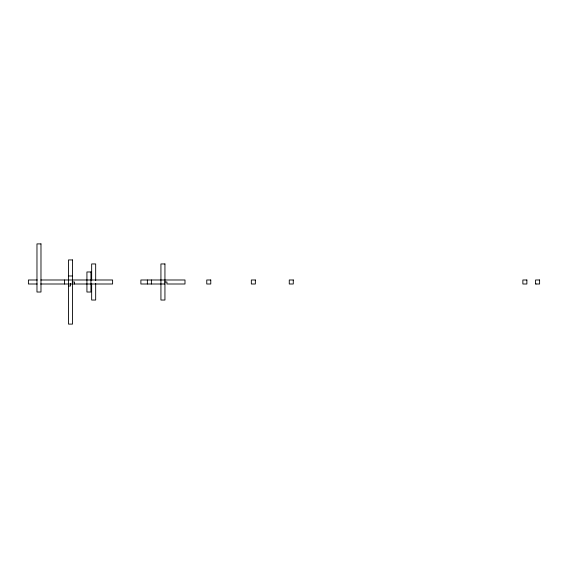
<?xml version="1.0" encoding="UTF-8"?>
<svg xmlns="http://www.w3.org/2000/svg" width="568" height="568" viewBox="0 0 568 568"><rect width="100%" height="100%" fill="white"/><g stroke="black" fill="none" stroke-linecap="round" stroke-linejoin="round"><path stroke-width="0.85" d="M68.501 275.977L72.505 275.977M37.261 279.988L28.4 279.988L28.4 284L37.147 284M40.804 279.988L112.606 279.988L112.606 284L40.648 284M72.108 281.998L74.514 281.998L74.514 284M164.542 281.998L166.949 281.998L166.949 284L184.99 284L184.99 279.988L140.885 279.988L140.885 284L164.94 284M535.588 283.602L535.993 284M68.501 286.002L70.503 286.002L70.503 283.602M151.379 279.988L151.379 284M147.368 279.988L147.368 284M95.672 280.677L95.672 263.95L91.661 263.95L91.661 280.677M95.672 283.318L95.672 300.039L91.661 300.039L91.661 283.318M64.489 279.988L64.489 284M40.981 243.899L36.97 243.899L36.97 292.023L40.981 292.023L40.981 243.899M72.505 259.938L68.501 259.938L68.501 324.101L72.505 324.101L72.505 259.938M164.94 263.95L160.929 263.95L160.929 300.039L164.94 300.039L164.94 263.95M90.937 271.973L86.925 271.973L86.925 292.023L90.937 292.023L90.937 271.973M210.771 279.988L206.759 279.988L206.759 284L210.771 284L210.771 279.988M255.351 279.988L251.34 279.988L251.34 284L255.351 284L255.351 279.988M293.28 279.988L289.268 279.988L289.268 284L293.28 284L293.28 279.988M526.87 279.988L522.865 279.988L522.865 284L526.87 284L526.87 279.988M539.6 279.988L535.588 279.988L535.588 284L539.6 284L539.6 279.988"/></g></svg>
